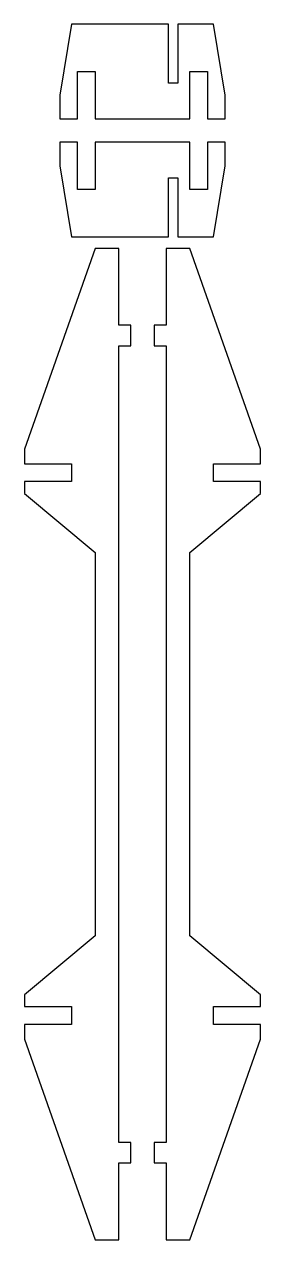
# Model space of a CAD drawing. Header units: metres. Extents: x -20 to 20, y -84 to 122.
import ezdxf

# ---------------------------------------------------------------- set-up
doc = ezdxf.new("R2010")
doc.units = ezdxf.units.M

msp = doc.modelspace()

# ---------------------------------------------------------------- linework, layer by layer
for p, q in [((-12, 122), (-14, 110)), ((4.39999, 122), (-12, 122)), ((4.39999, 112), (4.39999, 122)), ((12, 122), (6, 122)), ((6, 122), (6, 112)), ((14, 110), (12, 122)), ((-11, 114), (-8, 114)), ((-11, 106), (-11, 114)), ((-8, 114), (-8, 106)), ((8, 106), (8, 114)), ((8, 114), (11, 114)), ((11, 114), (11, 106)), ((6, 112), (4.39999, 112)), ((-14, 110), (-14, 106)), ((14, 106), (14, 110)), ((-14, 106), (-11, 106)), ((-8, 106), (8, 106)), ((11, 106), (14, 106)), ((-11, 102), (-14, 102)), ((-14, 102), (-14, 98)), ((-11, 94), (-11, 102)), ((8, 102), (-8, 102)), ((-8, 102), (-8, 94)), ((8, 94), (8, 102)), ((14, 102), (11, 102)), ((11, 102), (11, 94)), ((14, 98), (14, 102)), ((-14, 98), (-12, 86)), ((12, 86), (14, 98)), ((4.39999, 96), (6, 96)), ((4.39999, 86), (4.39999, 96)), ((6, 96), (6, 86)), ((-8, 94), (-11, 94)), ((11, 94), (8, 94)), ((-12, 86), (4.39999, 86)), ((6, 86), (12, 86)), ((-8, 84), (-20, 50)), ((-4, 84), (-8, 84)), ((-4, 71), (-4, 84)), ((8, 84), (4, 84)), ((4, 84), (4, 71)), ((20, 50), (8, 84)), ((-2, 71), (-4, 71)), ((-2, 67.5), (-2, 71)), ((4, 71), (2, 71)), ((2, 71), (2, 67.5)), ((-4, -67.5), (-4, 67.5)), ((-4, 67.5), (-2, 67.5)), ((2, 67.5), (4, 67.5)), ((4, 67.5), (4, -67.5)), ((-20, 50), (-20, 47.5)), ((20, 47.5), (20, 50)), ((-20, 47.5), (-12, 47.5)), ((-12, 47.5), (-12, 44.5)), ((12, 44.5), (12, 47.5)), ((12, 47.5), (20, 47.5)), ((-12, 44.5), (-20, 44.5)), ((-20, 44.5), (-20, 42.5)), ((20, 44.5), (12, 44.5)), ((20, 42.5), (20, 44.5)), ((-20, 42.5), (-8, 32.5)), ((8, 32.5), (20, 42.5)), ((-8, 32.5), (-8, -32.5)), ((8, -32.5), (8, 32.5)), ((-8, -32.5), (-20, -42.5)), ((20, -42.5), (8, -32.5)), ((-20, -42.5), (-20, -44.5)), ((20, -44.5), (20, -42.5)), ((-20, -44.5), (-12, -44.5)), ((-12, -44.5), (-12, -47.5)), ((12, -47.5), (12, -44.5)), ((12, -44.5), (20, -44.5)), ((-12, -47.5), (-20, -47.5)), ((-20, -47.5), (-20, -50)), ((20, -47.5), (12, -47.5)), ((20, -50), (20, -47.5)), ((-20, -50), (-8, -84)), ((8, -84), (20, -50)), ((-2, -67.5), (-4, -67.5)), ((-2, -71), (-2, -67.5)), ((4, -67.5), (2, -67.5)), ((2, -67.5), (2, -71)), ((-4, -71), (-2, -71)), ((-4, -84), (-4, -71)), ((2, -71), (4, -71)), ((4, -71), (4, -84)), ((-8, -84), (-4, -84)), ((4, -84), (8, -84))]:
    msp.add_line(p, q)

doc.saveas('drawing.dxf')
